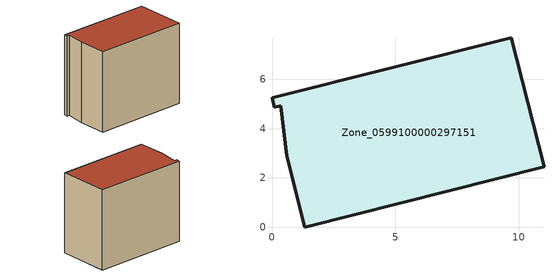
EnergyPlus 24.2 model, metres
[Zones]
Zone_0599100000297151
 floor ground (C_G): 0.59,2.89 0.36,4.92 0.1,4.86 0,5.24 9.71,7.68 11.03,2.45 1.32,0 z0
 wall outside (C_F): 1.32,0 11.03,2.45 9.71,7.68 0,5.24 0.1,4.86 0.36,4.92 0.59,2.89 1.32,0 z0:8.45
 roof outside (C_R): 0.36,4.92 0.59,2.89 1.32,0 11.03,2.45 9.71,7.68 0,5.24 0.1,4.86 z8.45
[BUILDING]
Pand.0599100000297151: North Axis=0; Terrain=City; Loads Convergence Tolerance Value=0.04; Temperature Convergence Tolerance Value=0.4; Solar Distribution=FullExterior; Maximum Number of Warmup Days=25; Minimum Number of Warmup Days=1
[Site:Location]
Rotterdam.The.Hague.AP_ZH_NLD Design_Conditions: Latitude=51.96; Longitude=4.45; Time Zone=1; Elevation=-4.5
[SITE:GROUNDTEMPERATURE:BUILDINGSURFACE]
18, 18, 18, 18, 18, 18, 18, 18, 18, 18, 18, 18
[MATERIAL] Thermal Absorptance=0.9; Solar Absorptance=0.7; Visible Absorptance=0.7
Name | Roughness | Thickness | Conductivity | Density | Specific Heat
G.TI.1975-1991 | MediumSmooth | 0.15 | 0.288461 | 540 | 1210
F.TI.1975-1991 | Rough | 0.3 | 0.230769 | 1920 | 840
R.TI.1975-1991 | MediumRough | 0.2 | 0.153846 | 1500 | 1000
[CONSTRUCTION]
C_G: G.TI.1975-1991
C_F: F.TI.1975-1991
C_R: R.TI.1975-1991
[ZONE]
Zone_0599100000297151: Type=1; Multiplier=1; Ceiling Height=Autocalculate; Volume=Autocalculate; Floor Area=autocalculate; Part of Total Floor Area=Yes
[ZONEINFILTRATION:DESIGNFLOWRATE]
Infil_Zone_0599100000297151: Zone or ZoneList or Space or SpaceList=Zone_0599100000297151; Schedule=AlwaysOn; Design Flow Rate Calculation Method=Flow/Area; Flow Rate per Floor Area=0.003; Constant Term Coefficient=1; Temperature Term Coefficient=0; Velocity Term Coefficient=0; Velocity Squared Term Coefficient=0
[HVACTEMPLATE:ZONE:IDEALLOADSAIRSYSTEM]
Zone_0599100000297151: Maximum Heating Supply Air Temperature=50; Minimum Cooling Supply Air Temperature=13; Maximum Heating Supply Air Humidity Ratio=0.0156; Minimum Cooling Supply Air Humidity Ratio=0.0077; Heating Limit=NoLimit; Cooling Limit=NoLimit; Dehumidification Control Type=ConstantSensibleHeatRatio; Cooling Sensible Heat Ratio=0.7; Dehumidification Setpoint=60; Humidification Control Type=None; Humidification Setpoint=30; Outdoor Air Method=None; Outdoor Air Flow Rate per Person=0.00944; Outdoor Air Flow Rate per Zone Floor Area=0; Outdoor Air Flow Rate per Zone=0; Demand Controlled Ventilation Type=None; Outdoor Air Economizer Type=NoEconomizer; Heat Recovery Type=None; Sensible Heat Recovery Effectiveness=0.7; Latent Heat Recovery Effectiveness=0.65
[ZONECONTROL:THERMOSTAT]
ThermostatControl_Zone_0599100000297151: Zone or ZoneList=Zone_0599100000297151; Control Type Schedule=DualSetpointControlType; Control 1=Thermostat_Zone_0599100000297151; Temperature Difference Between Cutout And Setpoint=0
[THERMOSTATSETPOINT:DUALSETPOINT]
Thermostat_Zone_0599100000297151: Heating Setpoint Temperature Schedule=HeatingSetpoint_Zone_0599100000297151; Cooling Setpoint Temperature Schedule=CoolingSetpoint_Zone_0599100000297151
[SCHEDULE:COMPACT]
HeatingSetpoint_Zone_0599100000297151: Through: 12/31, For: AllDays, Until: 24:00, 21
CoolingSetpoint_Zone_0599100000297151: Through: 12/31, For: AllDays, Until: 24:00, 24
DualSetpointControlType: Through: 12/31, For: AllDays, Until: 24:00, 4
AlwaysOn: Through: 12/31, For: AllDays, Until: 24:00, 1
